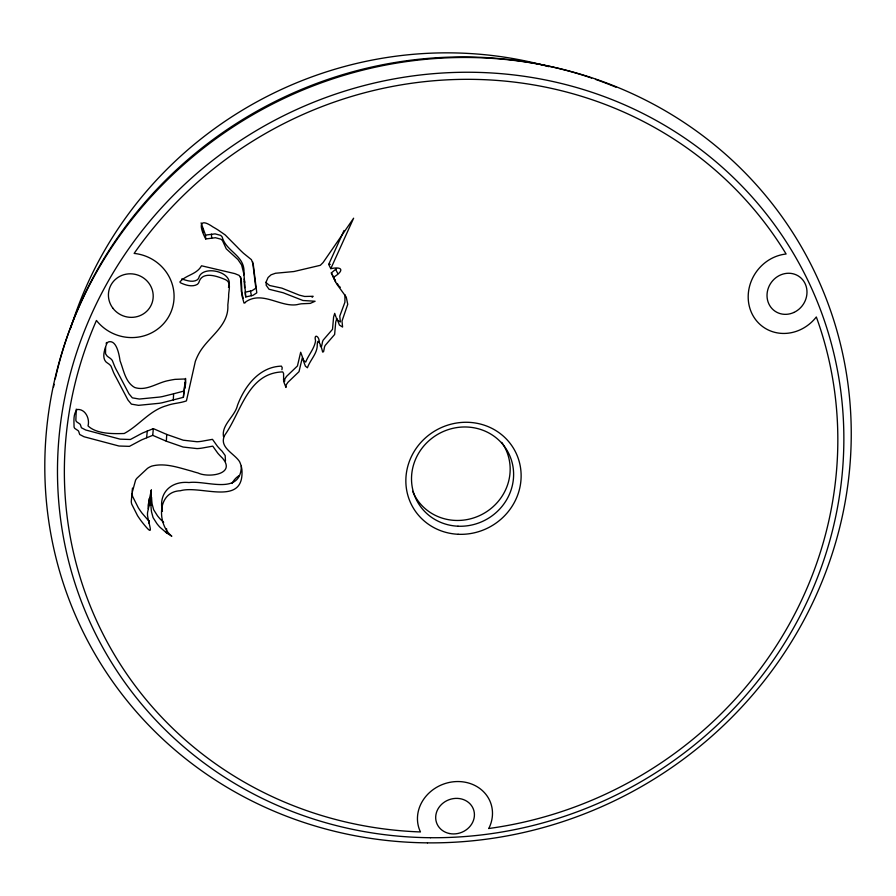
<?xml version="1.0" encoding="UTF-8"?>
<svg xmlns="http://www.w3.org/2000/svg" width="896" height="896" viewBox="0 0 896 896"><rect width="100%" height="100%" fill="white"/><g stroke="black" fill="none" stroke-linecap="round" stroke-linejoin="round"><path stroke-width="1.34" d="M184.834 388.606L185.483 384.384A101.819 96.79 14.8 0 0 185.752 382.256L185.483 378.963L175.022 379.366A94.853 90.171 -0.1 0 0 168.728 380.52C157.36 382.502 146.597 391.406 134.702 387.498C125.328 382.267 123.704 370.082 120.064 360.875C119.19 354.76 116.57 339.36 108.27 341.947A9.162 8.77 15.4 0 0 106.781 343.56C104.91 348.824 101.718 356.776 105.717 361.648A18.95 18.144 15.2 0 0 108.282 363.574L109.323 364.347A10.696 10.192 13.7 0 1 111.082 366.262L113.49 372.333A58.419 56.336 11.5 0 0 116.155 377.53L127.96 400.019L131.398 404.13L138.51 405.339L158.939 403.323A50.87 48.91 12.3 0 0 162.176 402.763L183.366 397.331L185.606 378.414M183.366 397.331L184.968 382.581M336.571 268.554L331.33 272.944L336.683 283.954L346.237 297.08L347.749 304.293L341.992 321.082L342.597 327.074L339.405 325.046L336.851 318.315L335.72 322.112L334.634 334.488L325.125 345.498A9.934 9.71 -16.2 0 0 324.162 348.902L323.546 351.758L322.605 352.05C322.134 348.858 317.318 334.701 317.262 345.094C317.386 353.483 310.027 360.214 307.418 367.763L305.39 366.162L302.299 357.773L299.006 371.694L287.986 382.256L286.205 384.877L285.981 387.464L283.651 381.506L283.573 373.453L282.733 371.885C247.722 373.027 241.36 411.813 224.818 435.075C218.333 447.283 234.427 453.454 239.568 461.642A29.848 28.403 -2.4 0 1 241.898 469.526C244.675 507.214 200.738 484.702 180.398 490.75C156.856 491.501 156.923 524.384 171.819 536.222L166.432 532.818L166.622 528.808M173.309 399.974L173.611 393.781L183.523 391.182M228.458 287.37C235.211 271.432 201.869 264.376 198.755 278.006A6.978 6.798 21 0 1 197.243 279.854C192.629 282.778 186.48 280.437 181.72 278.936M148.299 508.794L148.21 507.83A25.603 24.147 -0.6 0 1 148.21 504.941L151.323 490.056L150.696 497.616L147.538 512.702A25.984 24.483 -0.9 0 0 147.538 515.626C149.565 527.957 155.109 538.821 141.109 520.845A125.922 120.546 -4.8 0 1 137.525 515.648L131.69 504.067A17.685 16.666 1.5 0 1 131.264 501.603L132.037 493.069L135.565 480.222A11.491 10.842 2.5 0 1 137.021 478.139L147.448 468.406A18.032 17.058 1.8 0 1 151.805 466.088C165.133 462.582 178.886 467.746 191.789 471.162A84.874 81.883 1.7 0 0 198.038 472.987C208.208 478.027 236.466 474.41 222.466 458.136A72.71 70.269 -6.5 0 1 217.806 453.219L212.766 446.152L203.392 447.843A38.786 37.229 3 0 1 197.03 448.594L183.086 447.037L166.331 441.213L166.734 434.437L153.328 428.624L142.878 432.891A95.301 89.902 -1.9 0 0 137.995 435.434L130.39 439.488L120.098 439.152L85.68 429.99L81.402 427.762L80.685 425.6A4.267 4.032 10.7 0 0 79.979 424.066L76.608 421.781A4.144 3.92 11 0 1 75.858 420.314L76.261 409.091M132.149 491.299L132.496 488.096M149.005 523.23L149.218 520.598M166.432 532.818L159.947 527.218A52.371 49.605 -2.2 0 1 156.912 523.645L153.082 517.608L151.502 511.784A79.666 75.533 -5.3 0 1 150.942 504.974L151.323 490.056M148.635 506.128L149.296 498.456M335.496 281.77L333.435 277.323C343.773 271.152 343.549 266.056 330.781 268.654L353.629 218.198L323.053 262.595L320.309 265.317L293.933 271.533L275.464 273.258L271.085 274.803L268.061 277.525L266.358 281.411L266.179 285.264L269.024 289.251L283.203 292.757L302.982 300.507L315.101 301.246L310.262 303.397L301.302 303.8A46.726 45.707 -10.1 0 0 296.946 304.674C280.235 307.328 262.17 290.472 245.683 301.896A1.512 1.478 9.8 0 1 244.798 302.938A1.366 1.344 9.8 0 1 243.97 303.005L242.077 296.072L241.405 281.49A13.787 13.507 16.4 0 0 240.822 278.365L239.176 275.408L234.83 273.616L201.522 265.787C196.616 274.669 185.954 274.826 179.928 281.904L180.286 282.677C185.226 285.085 192.192 287.37 197.31 284.39A7.078 6.899 20.1 0 0 198.845 282.52C202.115 270.413 217.907 276.416 225.814 279.832C232.008 282.89 228.178 291.424 228.648 296.811A325.998 302.736 27.5 0 1 227.83 304.942C229.152 326.245 207.973 336.885 198.878 353.584A61.6 59.73 -1.9 0 0 195.339 361.357L186.435 400.882C180.141 403.211 173.197 403.178 166.891 405.597C149.766 410.189 139.171 425.51 124.197 433.507C112.582 433.832 96.701 434.09 88.021 425.914C90.003 418.824 85.445 408.8 77.202 409.472C73.013 413.941 74.021 421.221 74.066 426.944A4.211 3.976 10.6 0 0 74.827 428.434L78.243 430.741A4.334 4.088 10.3 0 1 78.971 432.298L79.688 434.493L84.045 436.755L118.978 446.018L129.438 446.354L137.155 442.243A96.723 91.123 -2.2 0 1 142.117 439.667L152.723 435.333L153.328 428.624M241.371 466.01C240.778 495.869 206.472 480.11 189.034 482.541C171.013 480.715 158.066 493.125 162.445 511.336M105.594 347.39L105.538 353.73L107.038 355.958A18.659 17.886 15.7 0 0 109.581 357.851L110.589 358.613A10.539 10.046 14.2 0 1 112.325 360.517L114.699 366.498A57.546 55.53 12.1 0 0 117.32 371.616L128.946 393.803L132.339 397.846L139.328 399.045L159.454 397.074A50.109 48.216 12.9 0 0 162.635 396.525L173.611 393.781M146.608 437.685L147.302 430.942M281.904 369.734L282.229 367.696L281.4 366.139C259.28 366.789 244.664 386.165 237.507 405.283C235.021 416.438 221.211 424.827 223.518 436.744M106.187 343.672L106.456 342.496M225.456 460.824L225.176 455.515L222.029 451.158A71.635 69.306 -6 0 1 217.448 446.309L212.475 439.331L203.235 441A38.203 36.702 3.5 0 1 196.974 441.739L183.243 440.194L166.734 434.437M330.781 268.654L328.698 264.398L344.042 230.485M312.11 297.326L313.13 296.285L304.662 296.464L299.365 295.154L281.837 288.131L269.618 285.51L265.608 282.296M245.75 296.923L251.384 295.725A18.805 18.491 14.8 0 0 253.053 295.288L256.794 292.835L253.299 264.701L251.418 259.661L243.522 253.277A138.981 137.043 79.2 0 1 236.97 246.814L225.187 234.931L217.694 229.746A132.922 127.982 14.3 0 0 213.013 226.979C197.714 216.395 199.819 227.942 205.71 238.952L215.432 237.72L220.942 239.198A6.283 6.16 26.6 0 1 222.667 240.968L226.24 248.808L237.933 259.526L241.618 264.947L243.958 274.254L245.75 296.923L245.157 293.395M245.022 292.208L250.51 291.043A18.525 18.222 16.2 0 0 252.146 290.618L255.842 288.198L252.638 261.789M201.096 222.902L205.52 235.088L215.096 233.867L220.517 235.334A6.194 6.07 27.6 0 1 222.219 237.082C226.274 252.28 246.646 255.651 243.723 274.971M328.698 264.398L330.31 264.32M152.723 435.333L166.331 441.213M149.442 521.73L141.882 512.96A124.062 118.91 -4.4 0 1 138.354 507.842L132.597 496.406A17.416 16.43 1.9 0 1 132.182 493.976L132.138 493.125M163.643 522.39L160.429 519.266A51.598 48.944 -1.8 0 1 157.45 515.738L153.675 509.79L152.118 504.034A78.501 74.525 -4.9 0 1 151.57 497.325M243.208 298.211L241.338 291.39L240.677 277.01M339.248 286.16L340.267 287.381M337.221 319.984L340.368 321.989L339.774 316.075L344.915 302.266L344.96 294.728M337.187 283.472L338.206 284.838M320.152 345.856L321.16 346.763L321.597 346.315L322.213 343.504A9.789 9.576 -15.8 0 1 323.154 340.144L332.517 329.302L333.592 317.094L334.701 313.354L335.978 317.117M335.317 280.75L331.33 272.944M335.653 269.338L337.837 273.661M283.472 379.602L284.603 381.506L284.827 378.952L286.574 376.365L297.438 365.96L300.675 352.24L303.722 360.506L305.715 362.085C308.403 354.984 314.507 348.544 315.56 340.805C313.443 332.64 320.062 336.683 319.122 342.686M336.291 318.17L336.706 319.133M250.51 291.043L251.384 295.725M244.138 279.037L244.731 282.408M211.411 234.158L211.691 238.011M244.182 281.243L244.642 287.706M205.52 235.088L205.71 238.952M202.966 228.726L203.123 232.49M150.696 497.616L150.942 504.974M70.706 328.082A382.558 366.374 -28.8 0 1 548.923 66.674M501.726 442.378A51.094 48.541 -28.8 0 1 483.034 513.867A51.094 48.541 -28.8 0 1 412.664 491.322M232.086 483.448A18.838 17.92 -6.6 0 1 238.952 475.72M53.525 387.027A404.746 385.526 -28.8 0 1 54.085 384.294M55.261 378.862A404.746 385.526 -28.8 0 1 591.651 78.042M595.526 79.374A404.746 385.526 -28.8 0 1 615.91 87.17M449.534 833.538A19.634 17.494 -21 0 0 473.894 810.69A19.634 17.494 -21 0 0 441.739 804.216A19.634 17.494 -21 0 0 449.534 833.538M488.779 828.509A391.104 371.885 -28.8 0 0 816.323 316.971A40.936 37.542 -54.5 0 1 751.901 313.522A40.936 37.542 -54.5 0 1 786.117 254.005A391.104 371.885 -28.8 0 0 134.131 253.411A43.59 42 20.8 0 1 168.885 316.322A43.59 42 20.8 0 1 96.443 320.466A391.104 371.885 -28.8 0 0 420.47 831.947A38.035 33.902 -21 0 1 455.806 781.592A38.035 33.902 -21 0 1 488.779 828.509M112.829 308.134A22.501 21.672 20.8 0 0 151.368 304.73A22.501 21.672 20.8 0 0 128.229 273.896A22.501 21.672 20.8 0 0 112.829 308.134M793.878 312.458A21.123 19.376 -54.4 0 0 799.814 277.01A21.123 19.376 -54.4 0 0 767.312 291.939A21.123 19.376 -54.4 0 0 793.878 312.458M427.47 842.856A407.702 388.058 -28.8 0 0 807.05 256.995A407.702 388.058 -28.8 0 0 109.547 250.667A407.702 388.058 -28.8 0 0 427.47 842.856M430.461 837.715A397.645 378.134 -28.8 0 0 800.845 266.594A397.645 378.134 -28.8 0 0 120.702 260.658A397.645 378.134 -28.8 0 0 430.461 837.715M457.99 526.21A51.654 49.022 -28.8 0 0 508.883 453.768A51.654 49.022 -28.8 0 0 420.806 449.87A51.654 49.022 -28.8 0 0 457.99 526.21M458.125 534.274A58.33 55.328 -28.8 0 0 515.872 452.67A58.33 55.328 -28.8 0 0 416.461 447.966A58.33 55.328 -28.8 0 0 458.125 534.274"/></g></svg>
